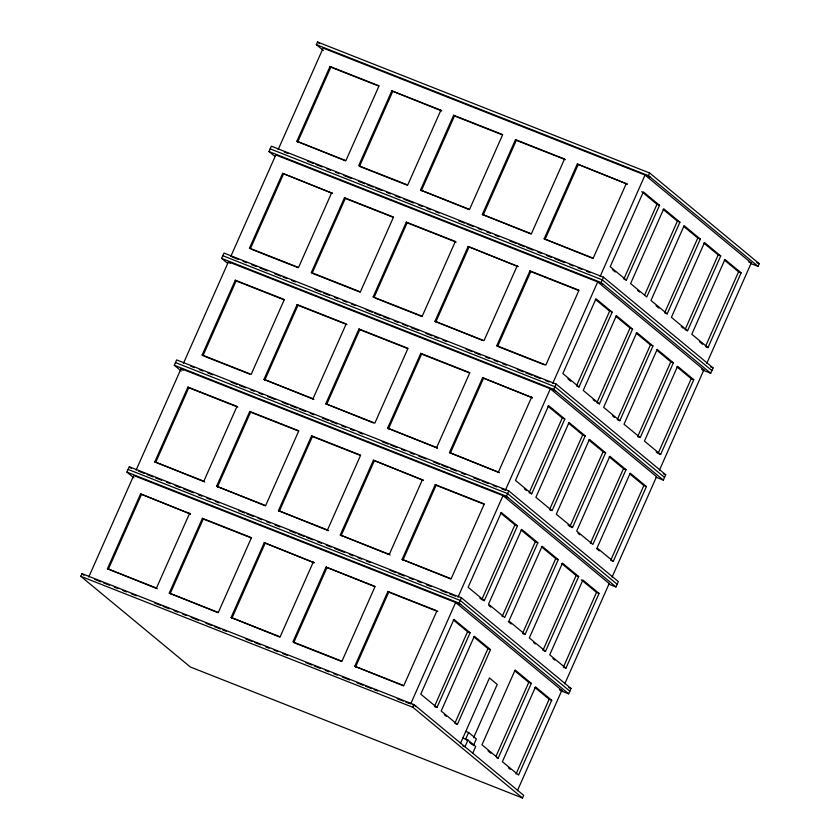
<?xml version="1.0" encoding="UTF-8"?>
<svg xmlns="http://www.w3.org/2000/svg" width="840" height="840" viewBox="0 0 840 840"><rect width="100%" height="100%" fill="white"/><g stroke="black" fill="none" stroke-linecap="round" stroke-linejoin="round"><path stroke-width="1.26" d="M80.766 576.303L81.942 573.625L414.068 704.634L523.656 795.333L522.47 798L190.344 667.002L80.766 576.303L412.892 707.301L522.47 798M133.97 477.939L126.934 472.112L129.297 466.767L461.423 597.765L571.011 688.464L568.638 693.808L560.123 690.449M181.325 371.07L174.29 365.253L176.652 359.909L508.778 490.906L618.366 581.606L615.993 586.95L608.696 584.073M227.672 263.382L221.634 258.394L224.007 253.05L556.133 384.048L665.711 474.747L663.348 480.092L656.05 477.215M275.026 156.524L268.989 151.536L271.362 146.191L603.488 277.19L713.066 367.889L710.703 373.233L702.188 369.873M323.379 50.495L316.344 44.667L317.531 42L649.656 172.998L759.234 263.697L758.058 266.375L750.76 263.498M88.746 577.038L133.728 475.524L460.74 604.506M136.091 470.18L181.083 368.666L508.095 497.648M183.446 363.321L228.438 261.797L555.45 390.789M230.8 256.463L275.793 154.938L602.805 283.931M278.156 149.604L323.137 48.08L650.16 177.072M156.135 588.294L107.436 568.722L140.584 493.92L190.481 513.965L140.584 493.92M154.791 461.864L187.94 387.062L236.985 406.403L203.837 481.205L204.687 481.908L154.791 461.864L203.837 481.205M202.146 354.995L235.284 280.193L284.34 299.544L251.191 374.346L202.146 354.995L202.986 355.698L236.135 280.896L235.284 280.193M283.49 174.037L250.341 248.84L249.491 248.136L282.639 173.334L332.535 193.379L282.639 173.334M296.846 141.278L329.994 66.476L379.05 85.827L345.901 160.629L296.846 141.278L345.544 160.85M108.276 569.415L141.424 494.613M155.631 462.556L188.78 387.755L187.94 387.062M297.696 141.981L330.844 67.179L329.994 66.476M157.332 588.767L156.482 588.063L189.63 513.261M331.695 192.685L298.546 267.488L249.491 248.136M169.26 593.103L202.409 518.301L251.465 537.653L218.316 612.454L169.26 593.103L217.959 612.675M216.615 486.245L249.764 411.443L298.82 430.794L265.671 505.596L216.615 486.245L265.314 505.817M263.97 379.386L297.119 304.584L346.164 323.935L313.016 398.738L313.866 399.431L263.97 379.386L313.016 398.738M311.325 272.528L344.474 197.726L393.519 217.077L360.37 291.879L311.325 272.528L312.165 273.221L345.314 198.418L344.474 197.726M391.818 90.867L358.68 165.669L407.726 185.01L440.874 110.208L391.818 90.867L441.714 110.912L440.874 110.208M170.1 593.807L203.249 519.005L202.409 518.301M217.455 486.948L250.603 412.146L249.764 411.443M264.81 380.079L297.959 305.277L297.119 304.584M392.669 91.56L359.52 166.362L407.379 185.241M279.783 637.067L231.084 617.495L264.233 542.692L314.129 562.737L264.233 542.692M278.439 510.636L311.588 435.834L360.644 455.175L327.495 529.977L328.335 530.681L278.439 510.636L327.495 529.977M325.794 403.778L358.943 328.976L407.999 348.317L374.85 423.119L325.794 403.778L373.296 422.877M373.149 296.909L406.298 222.107L455.343 241.458L422.205 316.26L373.149 296.909L373.989 297.612L407.138 222.81L406.298 222.107M420.504 190.05L453.653 115.248L502.698 134.6L469.55 209.402L420.504 190.05L469.203 209.622M231.934 618.188L265.072 543.385M279.279 511.329L312.428 436.527L311.588 435.834M326.634 404.471L359.782 329.669L358.943 328.976M421.344 190.754L454.493 115.952L453.653 115.248M313.288 562.034L280.14 636.836L231.084 617.495M326.056 567.074L292.919 641.875L341.964 661.227L375.113 586.425L326.056 567.074L374.756 586.646M388.962 554.589L340.263 535.017L373.411 460.215L423.308 480.26L373.411 460.215M387.618 428.159L420.767 353.356L469.822 372.708L436.674 447.51L437.514 448.203L387.618 428.159L436.674 447.51M482.475 340.399L434.973 321.3L468.122 246.498L518.018 266.543L468.122 246.498M482.328 214.441L515.476 139.64L564.533 158.991L531.384 233.793L482.328 214.441L531.027 234.014M326.907 567.777L293.758 642.579L341.618 661.448M341.114 535.721L374.262 460.919M388.469 428.862L421.606 354.06L420.767 353.356M435.813 321.993L468.962 247.191M483.168 215.135L516.317 140.333L515.476 139.64M390.159 555.062L389.319 554.369L422.468 479.567M517.178 265.85L484.029 340.651L434.973 321.3M354.743 666.267L387.891 591.465L436.937 610.817L403.788 685.608L354.743 666.267L403.442 685.839M402.098 559.409L435.246 484.606L484.292 503.947L451.143 578.75L402.098 559.409L450.796 578.981M449.453 452.55L499.338 472.594L449.453 452.55L482.591 377.748L532.486 397.793L482.591 377.748M496.797 345.681L529.946 270.889L579.001 290.231L545.853 365.032L496.797 345.681L497.648 346.385L530.796 271.582L529.946 270.889M592.851 258.405L544.152 238.822L577.3 164.021L627.197 184.076L577.3 164.021M355.582 666.96L388.731 592.158L387.891 591.465M402.938 560.101L436.086 485.3L435.246 484.606M450.293 453.243L483.441 378.441M545.002 239.526L578.141 164.724M498.498 471.891L531.647 397.089M626.356 183.372L593.208 258.174L544.152 238.822M410.644 704.004L455.637 602.49L561.845 690.396L517.388 790.724M458 597.146L502.992 495.632L609.2 583.538L564.743 683.865M552.71 383.429L597.692 281.915L703.909 369.82L659.452 470.148M600.065 276.57L645.047 175.056L751.254 262.962L706.808 363.29M412.892 707.301L414.068 704.634M568.638 693.808L459.06 603.11L461.423 597.765M615.993 586.95L506.415 496.251L508.778 490.906M663.348 480.092L553.76 389.393L556.133 384.048M710.703 373.233L601.115 282.534L603.488 277.19M758.058 266.375L648.47 175.675L649.656 172.998M453.274 619.909L467.555 631.722L434.406 706.524L436.968 707.532L470.117 632.73L453.925 619.343L420.777 694.145L436.968 707.532M500.63 513.051L514.909 524.864L481.761 599.666L479.861 598.091M529.116 492.807L562.264 418.005L547.985 406.182M576.471 385.949L609.62 311.147L595.34 299.324M641.739 191.678L656.975 204.288L623.826 279.09L626.377 280.098L659.526 205.296L643.346 191.898L610.197 266.7L626.377 280.098M484.323 600.674L517.471 525.871L501.281 512.474L468.132 587.275L484.323 600.674L482.612 600.001M531.678 493.815L564.816 419.013L548.635 405.615L515.487 480.417L531.678 493.815L529.966 493.143M579.023 386.957L612.171 312.155L595.99 298.756L562.842 373.558L579.023 386.957L577.322 386.284M473.676 636.794L487.956 648.606L454.808 723.408L457.37 724.416L490.507 649.614L474.327 636.226L441.179 711.029L457.37 724.416M502.163 616.55L535.311 541.748L521.031 529.935M568.386 423.066L582.666 434.889L549.518 509.691L551.219 510.363M596.873 402.832L630.021 328.031L615.741 316.207M644.752 294.788L677.376 221.172L663.096 209.349M537.863 542.755L504.714 617.558L488.534 604.159L521.682 529.357L537.863 542.755L535.311 541.748M585.218 435.897L552.069 510.699L535.889 497.301L569.037 422.499L585.218 435.897L582.666 434.889M599.424 403.841L632.573 329.038L616.392 315.641L583.244 390.443L599.424 403.841L597.723 403.169M679.928 222.18L646.779 296.982L630.599 283.584L663.747 208.782L679.928 222.18L677.376 221.172M460.373 743.642L489.468 677.964L497.228 684.39L473.55 737.814M465.791 731.399L468.605 732.501L465.644 739.179L467.586 740.786M462.84 738.077L467.943 740.093L464.982 746.771L462.945 745.962M541.433 546.819L555.712 558.631L522.564 633.433L525.115 634.442L558.264 559.639L542.083 546.242L508.935 621.044L525.115 634.442M588.788 439.961L603.067 451.773L569.919 526.575L568.008 525M617.274 419.717L650.423 344.915L636.143 333.092M664.629 312.858L697.767 238.056L683.487 226.233M473.403 745.605L476.364 738.927L468.605 732.501M572.471 527.583L605.619 452.781L589.438 439.383L556.29 514.185L572.471 527.583L570.77 526.911M619.825 420.725L652.974 345.923L636.794 332.524L603.645 407.327L619.825 420.725L618.125 420.053M667.18 313.866L700.329 239.064L684.138 225.666L650.99 300.468L667.18 313.866L665.48 313.194M472.742 753.186L475.703 746.508L467.943 740.093M496.136 755.99L528.759 682.374L514.479 670.562M561.834 563.703L576.114 575.516L542.966 650.317L545.517 651.325L578.666 576.524L562.485 563.125L529.337 637.928L545.517 651.325M590.321 543.459L623.469 468.657L609.178 456.844M656.534 349.976L670.813 361.798L637.665 436.601L639.376 437.272M685.02 329.742L718.169 254.94L703.889 243.117M498.162 758.184L531.311 683.382L515.13 669.995L481.981 744.797L498.162 758.184L496.461 757.512M626.021 469.665L592.872 544.467L576.692 531.069L609.829 456.267L626.021 469.665L623.469 468.657M673.375 362.806L640.227 437.608L624.036 424.211L657.184 349.409L673.375 362.806L670.813 361.798M687.582 330.75L720.731 255.948L704.54 242.55L671.391 317.352L687.582 330.75L685.871 330.078M516.012 774.06L549.161 699.258L534.87 687.446M581.28 579.8L596.505 592.4L563.367 667.202L565.919 668.21L599.067 593.408L582.876 580.02L549.727 654.812L565.919 668.21M629.58 473.729L643.86 485.541L610.712 560.343L613.274 561.351L646.422 486.549L630.231 473.151L597.082 547.953L613.274 561.351M676.935 366.86L691.215 378.683L658.067 453.485L656.166 451.909M705.422 346.626L738.57 271.824L724.29 260.001M551.712 700.266L518.563 775.068L502.383 761.681L535.521 686.879L551.712 700.266L549.161 699.258M660.629 454.493L693.767 379.691L677.586 366.293L644.438 441.094L660.629 454.493L658.917 453.82M707.973 347.634L741.122 272.832L724.941 259.434L691.793 334.236L707.973 347.634L706.272 346.962M612.098 577.006L656.554 476.679L550.337 388.773L505.355 490.287L501.701 488.849M316.344 44.667L648.47 175.675M330.844 67.179L378.693 86.048M454.493 115.952L502.352 134.831M516.317 140.333L565.373 159.684M656.975 204.288L659.526 205.296M697.767 238.056L700.329 239.064M756.808 262.741L759.234 263.697M748.818 261.996L751.254 262.962M718.169 254.94L720.731 255.948M738.57 271.824L741.122 272.832M284.256 152.009L287.91 153.447M307.419 161.144L313.519 163.548M315.956 164.504L322.056 166.918M326.928 168.84L330.593 170.279M335.465 172.2L339.119 173.649M344.001 175.571L351.32 178.458M358.628 181.346L364.728 183.75M367.164 184.706L373.264 187.11M375.701 188.076L381.801 190.481M386.673 192.402L390.338 193.851M395.209 195.773L400.092 197.694M403.746 199.133L413.501 202.986M418.383 204.908L422.037 206.357M426.919 208.278L430.574 209.716M435.456 211.638L439.11 213.087M458.619 220.784L464.719 223.188M467.156 224.144L473.245 226.548M478.128 228.48L481.782 229.918M486.665 231.84L490.319 233.289M495.201 235.21L498.855 236.649M509.828 240.975L515.928 243.38M518.364 244.346L524.465 246.75M526.901 247.716L533.001 250.121M537.873 252.042L541.538 253.481M546.409 255.413L551.292 257.334M554.946 258.772L564.7 262.626M569.583 264.548L573.237 265.986M578.109 267.918L581.774 269.356M586.646 271.278L590.31 272.727M270.175 148.859L602.301 279.867L711.889 370.566M268.989 151.536L601.115 282.534M345.314 198.418L393.173 217.297M407.138 222.81L456.194 242.162M530.796 271.582L578.645 290.462M609.62 311.147L612.171 312.155M630.021 328.031L632.573 329.038M710.64 366.933L713.066 367.889M650.423 344.915L652.974 345.923M701.463 368.865L703.909 369.82M691.215 378.683L693.767 379.691M251.538 249.312L298.19 267.719M313.362 273.693L360.024 292.1M375.186 298.084L421.848 316.491M498.844 346.857L544.299 364.791M232.019 256.935L238.119 259.34M242.991 261.272L246.656 262.71M251.528 264.632L256.41 266.564M260.064 268.002L267.382 270.889M274.701 273.777L280.791 276.181M283.238 277.137L286.892 278.586M291.774 280.507L295.428 281.946M314.937 289.643L321.038 292.047M323.474 293.013L329.564 295.418M334.446 297.339L338.1 298.778M342.983 300.709L346.637 302.148M351.519 304.07L355.173 305.519M366.145 309.844L372.246 312.249M374.682 313.215L380.782 315.619M383.219 316.575L389.319 318.98M394.191 320.901L397.856 322.35M402.728 324.272L407.61 326.193M411.264 327.642L418.582 330.53M425.901 333.406L431.991 335.811M434.427 336.777L438.092 338.216M442.964 340.147L446.628 341.586M466.137 349.282L472.227 351.687M474.673 352.653L480.764 355.058M485.646 356.979L489.3 358.418M494.183 360.35L497.837 361.788M502.719 363.709L506.373 365.159M517.346 369.485L523.446 371.889M525.882 372.844L531.982 375.249M534.418 376.215L540.519 378.62M545.391 380.541L549.055 381.99M222.821 255.717L554.946 386.726L664.534 477.425M221.634 258.394L553.76 389.393M236.135 280.896L283.983 299.775M297.959 305.277L347.014 324.629M359.782 329.669L407.642 348.548M421.606 354.06L469.466 372.929M562.264 418.005L564.816 419.013M663.285 473.792L665.711 474.747M603.067 451.773L605.619 452.781M643.86 485.541L646.422 486.549M204.183 356.171L249.648 374.105M190.764 366.209L194.418 367.647M199.3 369.569L202.954 371.018M207.837 372.939L212.709 374.861M231 382.074L237.101 384.479M239.537 385.445L245.637 387.849M250.509 389.77L254.173 391.209M259.046 393.141L262.71 394.58M267.582 396.501L274.901 399.389M282.219 402.276L288.309 404.681M290.756 405.647L296.846 408.051M299.281 409.007L305.382 411.411M310.264 413.332L313.919 414.781M322.455 418.152L328.545 420.556M330.992 421.512L337.082 423.917M341.964 425.838L345.618 427.287M350.501 429.209L354.155 430.647M359.037 432.579L362.691 434.018M382.2 441.714L388.3 444.119M390.737 445.084L396.837 447.489M401.709 449.411L405.374 450.849M410.245 452.77L413.899 454.219M418.782 456.141L426.101 459.029M433.409 461.916L439.509 464.32M441.945 465.276L448.046 467.681M450.481 468.647L456.582 471.051M461.454 472.973L465.119 474.421M473.655 477.781L479.745 480.186M482.192 481.152L488.281 483.556M493.164 485.478L496.818 486.927M175.466 362.576L507.591 493.584L617.179 584.283M174.29 365.253L506.415 496.251M188.78 387.755L237.835 407.106M250.603 412.146L298.463 431.015M312.428 436.527L360.286 455.406M436.086 485.3L483.945 504.179M514.909 524.864L517.471 525.871M555.712 558.631L558.264 559.639M576.114 575.516L578.666 576.524M596.505 592.4L599.067 593.408M340.263 535.017L389.319 554.369M138.537 471.135L144.627 473.54M147.073 474.506L153.163 476.91M155.6 477.876L161.7 480.281M166.583 482.202L170.237 483.641M175.109 485.572L179.991 487.494M183.645 488.933L193.4 492.786M198.282 494.707L201.936 496.146M206.819 498.078L210.472 499.517M215.355 501.438L219.009 502.887M238.518 510.573L244.619 512.978M247.054 513.944L253.155 516.348M258.027 518.269L261.692 519.719M266.564 521.64L270.218 523.079M275.1 525.01L279.972 526.932M289.727 530.775L295.827 533.18M298.263 534.145L304.364 536.55M306.8 537.516L312.9 539.921M317.772 541.842L321.437 543.28M326.308 545.202L331.191 547.134M334.845 548.573L344.6 552.426M349.482 554.348L353.136 555.786M358.019 557.707L361.673 559.157M366.555 561.078L370.209 562.517M389.718 570.213L395.819 572.618M398.255 573.583L404.355 575.988M409.227 577.909L412.881 579.359M417.764 581.28L421.418 582.719M426.3 584.64L431.172 586.572M440.927 590.415L447.027 592.82M449.463 593.786L455.564 596.19M128.111 469.434L460.236 600.442L569.825 691.142M126.934 472.112L459.06 603.11M203.249 519.005L251.108 537.873M388.731 592.158L437.787 611.51M467.555 631.722L470.117 632.73M487.956 648.606L490.507 649.614M568.575 687.509L571.011 688.464M559.409 689.441L561.845 690.396M528.759 682.374L531.311 683.382M107.436 568.722L156.482 588.063M94.836 579.442L100.936 581.847M103.373 582.813L109.473 585.218M114.345 587.139L118.01 588.577M122.882 590.51L126.536 591.948M131.418 593.87L136.29 595.791M154.581 603.005L160.681 605.409M163.118 606.375L169.218 608.779M174.09 610.701L177.755 612.15M182.627 614.072L186.291 615.51M191.163 617.442L198.482 620.319M205.8 623.207L211.89 625.611M214.337 626.577L220.427 628.981M222.873 629.948L226.527 631.386M246.036 639.082L252.137 641.487M254.572 642.442L260.673 644.847M265.545 646.779L269.199 648.218M274.082 650.139L277.736 651.588M282.618 653.51L287.49 655.431M305.781 662.645L311.881 665.049M314.318 666.015L320.418 668.42M325.29 670.341L328.955 671.79M333.827 673.712L337.491 675.15M342.363 677.072L349.681 679.959M357 682.847L363.09 685.251M365.536 686.217L371.627 688.622M374.062 689.577L377.727 691.026M397.236 698.723L403.337 701.127M405.772 702.082L409.427 703.532M412.692 704.812L415.758 706.02M612.402 269.63L615.258 272.002M637.56 290.462L639.461 292.036M656.061 305.77L658.917 308.133M681.219 326.592L683.12 328.167M699.71 341.901L702.566 344.264M317.531 42L319.536 43.659M567.903 378.861L570.759 381.224M593.061 399.683L594.972 401.257M612.507 415.779L614.418 417.354M524.36 488.87L526.26 490.445M577.941 533.221L579.841 534.797M596.432 548.52L599.288 550.893M228.438 261.797L230.433 263.456M488.838 605.525L490.739 607.1M508.284 621.621L511.14 623.984M533.442 642.442L535.343 644.018M552.888 658.539L554.788 660.114M181.083 368.666L183.089 370.325M444.339 714.746L446.24 716.321M487.988 750.876L490.844 753.239M508.389 767.76L510.3 769.335M469.518 742.392L472.427 744.797M129.297 466.767L131.313 468.437M81.942 573.625L83.958 575.295"/></g></svg>
